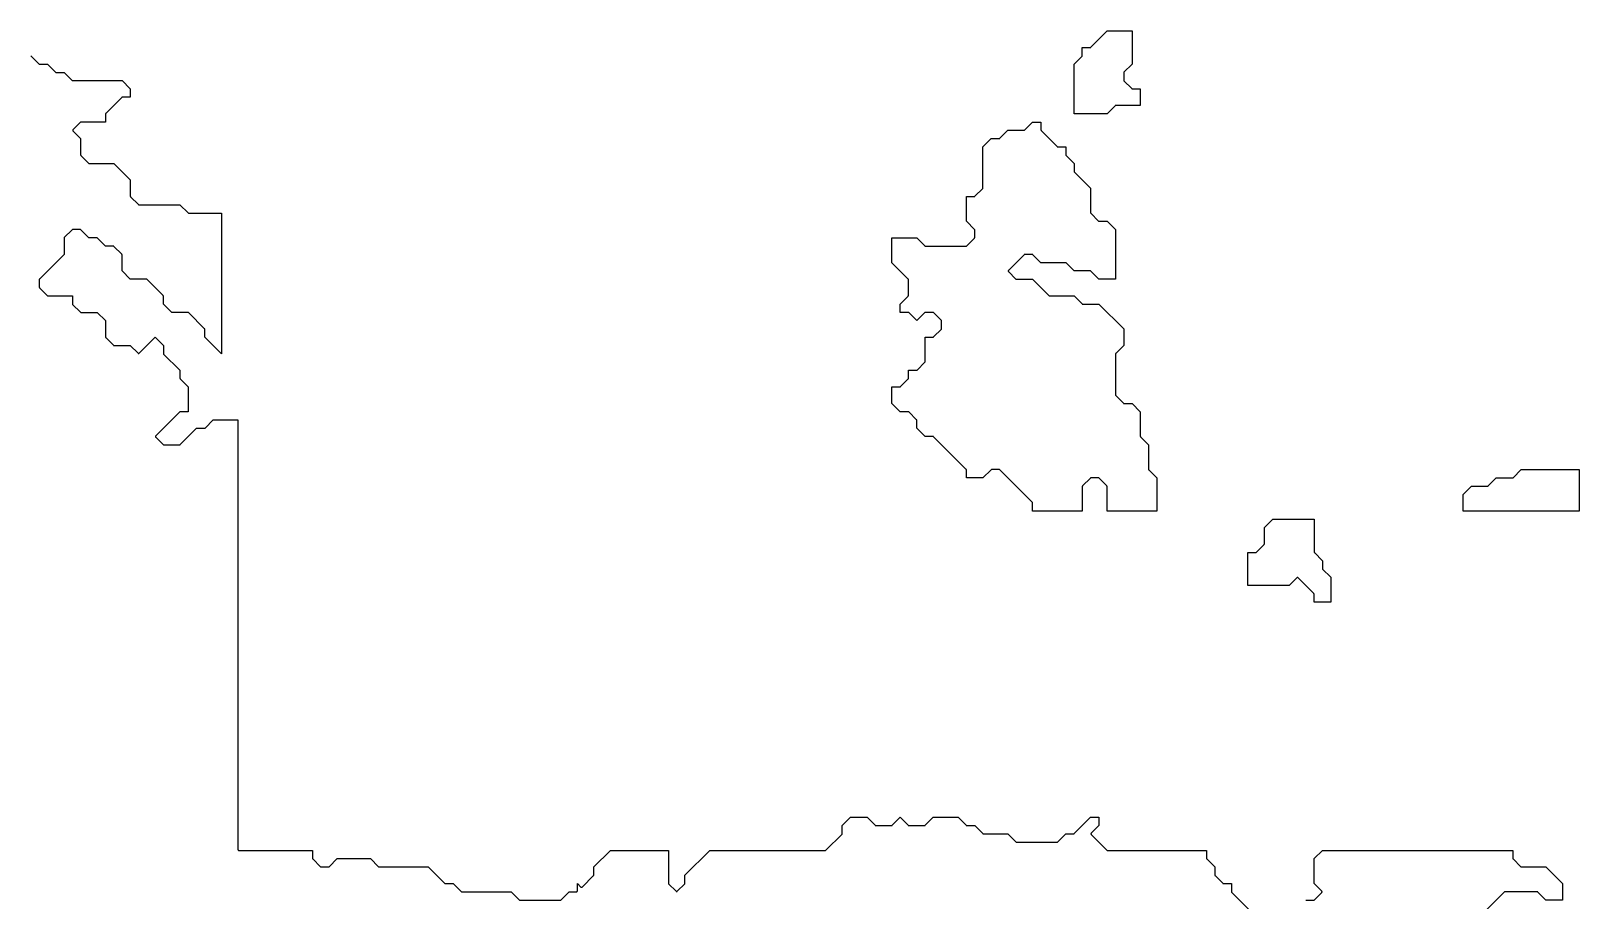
# Model space of a CAD drawing. Header units: metres. Extents: x 0 to 799, y 1 to 1100.
# Drawn here: x 610 to 797, y 106 to 211 of the extents above; entities that cross this region are included whole.
import ezdxf

# ---------------------------------------------------------------- set-up
doc = ezdxf.new("R2010")
doc.units = ezdxf.units.M
doc.layers.add('forest', color=7, linetype='Continuous')

msp = doc.modelspace()

# ---------------------------------------------------------------- linework, layer by layer
at = {"layer": 'forest', "color": 190}
for points in [[(736, 201), (736, 201), (736, 207), (736, 207), (736, 207), (736.97, 207.97), (736.98, 207.98), (736.98, 207.99), (736.99, 207.99), (736.99, 208), (737, 208.01), (737, 208.02), (737, 208.03), (737, 208.04), (737, 209), (737, 209), (737, 209), (737.96, 209), (737.97, 209), (737.98, 209), (737.99, 209), (738, 209.01), (738.01, 209.01), (738.01, 209.02), (738.02, 209.02), (738.03, 209.03), (740, 211), (740, 211), (740, 211), (743, 211), (743, 211), (743, 211), (743, 207), (743, 207), (743, 207), (742.03, 206.03), (742.02, 206.02), (742.02, 206.01), (742.01, 206.01), (742.01, 206), (742, 205.99), (742, 205.98), (742, 205.97), (742, 205.96), (742, 205.04), (742, 205.03), (742, 205.02), (742, 205.01), (742.01, 205), (742.01, 204.99), (742.02, 204.99), (742.02, 204.98), (742.03, 204.97), (742.97, 204.03), (742.98, 204.02), (742.99, 204.02), (742.99, 204.01), (743, 204.01), (743.01, 204), (743.02, 204), (743.03, 204), (743.04, 204), (744, 204), (744, 204), (744, 204), (744, 202), (744, 202), (744, 202), (741.04, 202), (741.03, 202), (741.02, 202), (741.01, 202), (741, 201.99), (740.99, 201.99), (740.99, 201.98), (740.98, 201.98), (740.97, 201.97), (740, 201), (740, 201), (740, 201), (736, 201), (736, 201)], [(610, 208), (610, 208), (610.97, 207.03), (610.98, 207.02), (610.99, 207.02), (610.99, 207.01), (611, 207.01), (611.01, 207), (611.02, 207), (611.03, 207), (611.04, 207), (612, 207), (612, 207), (612, 207), (612.97, 206.03), (612.98, 206.02), (612.99, 206.02), (612.99, 206.01), (613, 206.01), (613.01, 206), (613.02, 206), (613.03, 206), (613.04, 206), (614, 206), (614, 206), (614, 206), (614.97, 205.03), (614.98, 205.02), (614.99, 205.02), (614.99, 205.01), (615, 205.01), (615.01, 205), (615.02, 205), (615.03, 205), (615.04, 205), (621, 205), (621, 205), (621, 205), (622, 204), (622, 204), (622, 204), (622, 203), (622, 203), (622, 203), (621.04, 203), (621.03, 203), (621.02, 203), (621.01, 203), (621, 202.99), (620.99, 202.99), (620.99, 202.98), (620.98, 202.98), (620.97, 202.97), (619.03, 201.03), (619.02, 201.02), (619.02, 201.01), (619.01, 201.01), (619.01, 201), (619, 200.99), (619, 200.98), (619, 200.97), (619, 200.96), (619, 200), (619, 200), (619, 200), (616.04, 200), (616.03, 200), (616.02, 200), (616.01, 200), (616, 199.99), (615.99, 199.99), (615.99, 199.98), (615.98, 199.98), (615.97, 199.97), (615.07, 199.07), (615.06, 199.06), (615.06, 199.06), (615.05, 199.05), (615.05, 199.04), (615.05, 199.03), (615.04, 199.02), (615.04, 199.01), (615.04, 199), (615.04, 198.99), (615.04, 198.98), (615.05, 198.97), (615.05, 198.96), (615.05, 198.95), (615.06, 198.94), (615.06, 198.94), (615.07, 198.93), (616, 198), (616, 198), (616, 198), (616, 196.04), (616, 196.03), (616, 196.02), (616, 196.01), (616.01, 196), (616.01, 195.99), (616.02, 195.99), (616.02, 195.98), (616.03, 195.97), (616.97, 195.03), (616.98, 195.02), (616.99, 195.02), (616.99, 195.01), (617, 195.01), (617.01, 195), (617.02, 195), (617.03, 195), (617.04, 195), (620, 195), (620, 195), (620, 195), (622, 193), (622, 193), (622, 193), (622, 191.04), (622, 191.03), (622, 191.02), (622, 191.01), (622.01, 191), (622.01, 190.99), (622.02, 190.99), (622.02, 190.98), (622.03, 190.97), (622.97, 190.03), (622.98, 190.02), (622.99, 190.02), (622.99, 190.01), (623, 190.01), (623.01, 190), (623.02, 190), (623.03, 190), (623.04, 190), (628, 190), (628, 190), (628, 190), (628.97, 189.03), (628.98, 189.02), (628.99, 189.02), (628.99, 189.01), (629, 189.01), (629.01, 189), (629.02, 189), (629.03, 189), (629.04, 189), (633, 189), (633, 189), (633, 189), (633, 172), (633, 172), (633, 172), (631, 174), (631, 174), (631, 174), (631, 174.96), (631, 174.97), (631, 174.98), (631, 174.99), (630.99, 175), (630.99, 175.01), (630.98, 175.01), (630.98, 175.02), (630.97, 175.03), (629.03, 176.97), (629.02, 176.98), (629.01, 176.98), (629.01, 176.99), (629, 176.99), (628.99, 177), (628.98, 177), (628.97, 177), (628.96, 177), (627, 177), (627, 177), (627, 177), (626, 178), (626, 178), (626, 178), (626, 178.96), (626, 178.97), (626, 178.98), (626, 178.99), (625.99, 179), (625.99, 179.01), (625.98, 179.01), (625.98, 179.02), (625.97, 179.03), (624.03, 180.97), (624.02, 180.98), (624.01, 180.98), (624.01, 180.99), (624, 180.99), (623.99, 181), (623.98, 181), (623.97, 181), (623.96, 181), (622, 181), (622, 181), (622, 181), (621, 182), (621, 182), (621, 182), (621, 183.96), (621, 183.97), (621, 183.98), (621, 183.99), (620.99, 184), (620.99, 184.01), (620.98, 184.01), (620.98, 184.02), (620.97, 184.03), (620.03, 184.97), (620.02, 184.98), (620.01, 184.98), (620.01, 184.99), (620, 184.99), (619.99, 185), (619.98, 185), (619.97, 185), (619.96, 185), (619, 185), (619, 185), (619, 185), (618.03, 185.97), (618.02, 185.98), (618.01, 185.98), (618.01, 185.99), (618, 185.99), (617.99, 186), (617.98, 186), (617.97, 186), (617.96, 186), (617, 186), (617, 186), (617, 186), (616.03, 186.97), (616.02, 186.98), (616.01, 186.98), (616.01, 186.99), (616, 186.99), (615.99, 187), (615.98, 187), (615.97, 187), (615.96, 187), (615.04, 187), (615.03, 187), (615.02, 187), (615.01, 187), (615, 186.99), (614.99, 186.99), (614.99, 186.98), (614.98, 186.98), (614.97, 186.97), (614.03, 186.03), (614.02, 186.02), (614.02, 186.01), (614.01, 186.01), (614.01, 186), (614, 185.99), (614, 185.98), (614, 185.97), (614, 185.96), (614, 184), (614, 184), (614, 184), (611.03, 181.03), (611.02, 181.02), (611.02, 181.01), (611.01, 181.01), (611.01, 181), (611, 180.99), (611, 180.98), (611, 180.97), (611, 180.96), (611, 180.04), (611, 180.03), (611, 180.02), (611, 180.01), (611.01, 180), (611.01, 179.99), (611.02, 179.99), (611.02, 179.98), (611.03, 179.97), (611.97, 179.03), (611.98, 179.02), (611.99, 179.02), (611.99, 179.01), (612, 179.01), (612.01, 179), (612.02, 179), (612.03, 179), (612.04, 179), (615, 179), (615, 179), (615, 179), (615, 178.04), (615, 178.03), (615, 178.02), (615, 178.01), (615.01, 178), (615.01, 177.99), (615.02, 177.99), (615.02, 177.98), (615.03, 177.97), (615.97, 177.03), (615.98, 177.02), (615.99, 177.02), (615.99, 177.01), (616, 177.01), (616.01, 177), (616.02, 177), (616.03, 177), (616.04, 177), (618, 177), (618, 177), (618, 177), (619, 176), (619, 176), (619, 176), (619, 174.04), (619, 174.03), (619, 174.02), (619, 174.01), (619.01, 174), (619.01, 173.99), (619.02, 173.99), (619.02, 173.98), (619.03, 173.97), (619.97, 173.03), (619.98, 173.02), (619.99, 173.02), (619.99, 173.01), (620, 173.01), (620.01, 173), (620.02, 173), (620.03, 173), (620.04, 173), (622, 173), (622, 173), (622, 173), (622.93, 172.07), (622.94, 172.06), (622.94, 172.06), (622.95, 172.05), (622.96, 172.05), (622.97, 172.05), (622.98, 172.04), (622.99, 172.04), (623, 172.04), (623.01, 172.04), (623.02, 172.04), (623.03, 172.05), (623.04, 172.05), (623.05, 172.05), (623.06, 172.06), (623.06, 172.06), (623.07, 172.07), (625, 174), (625, 174), (625, 174), (626, 173), (626, 173), (626, 173), (626, 172.04), (626, 172.03), (626, 172.02), (626, 172.01), (626.01, 172), (626.01, 171.99), (626.02, 171.99), (626.02, 171.98), (626.03, 171.97), (628, 170), (628, 170), (628, 170), (628, 169.04), (628, 169.03), (628, 169.02), (628, 169.01), (628.01, 169), (628.01, 168.99), (628.02, 168.99), (628.02, 168.98), (628.03, 168.97), (629, 168), (629, 168), (629, 168), (629, 165), (629, 165), (629, 165), (628.04, 165), (628.03, 165), (628.02, 165), (628.01, 165), (628, 164.99), (627.99, 164.99), (627.99, 164.98), (627.98, 164.98), (627.97, 164.97), (625.07, 162.07), (625.06, 162.06), (625.06, 162.06), (625.05, 162.05), (625.05, 162.04), (625.05, 162.03), (625.04, 162.02), (625.04, 162.01), (625.04, 162), (625.04, 161.99), (625.04, 161.98), (625.05, 161.97), (625.05, 161.96), (625.05, 161.95), (625.06, 161.94), (625.06, 161.94), (625.07, 161.93), (625.97, 161.03), (625.98, 161.02), (625.99, 161.02), (625.99, 161.01), (626, 161.01), (626.01, 161), (626.02, 161), (626.03, 161), (626.04, 161), (627.96, 161), (627.97, 161), (627.98, 161), (627.99, 161), (628, 161.01), (628.01, 161.01), (628.01, 161.02), (628.02, 161.02), (628.03, 161.03), (630, 163), (630, 163), (630, 163), (630.96, 163), (630.97, 163), (630.98, 163), (630.99, 163), (631, 163.01), (631.01, 163.01), (631.01, 163.02), (631.02, 163.02), (631.03, 163.03), (632, 164), (632, 164), (632, 164), (635, 164), (635, 164), (635, 164), (635, 112.1), (635, 112.09), (635, 112.08), (635, 112.07), (635.01, 112.06), (635.01, 112.05), (635.02, 112.04), (635.02, 112.04), (635.03, 112.03), (635.04, 112.02), (635.04, 112.02), (635.05, 112.01), (635.06, 112.01), (635.07, 112), (635.08, 112), (635.09, 112), (635.1, 112), (644, 112), (644, 112), (644, 112), (644, 111.04), (644, 111.03), (644, 111.02), (644, 111.01), (644.01, 111), (644.01, 110.99), (644.02, 110.99), (644.02, 110.98), (644.03, 110.97), (644.97, 110.03), (644.98, 110.02), (644.99, 110.02), (644.99, 110.01), (645, 110.01), (645.01, 110), (645.02, 110), (645.03, 110), (645.04, 110), (645.96, 110), (645.97, 110), (645.98, 110), (645.99, 110), (646, 110.01), (646.01, 110.01), (646.01, 110.02), (646.02, 110.02), (646.03, 110.03), (647, 111), (647, 111), (647, 111), (651, 111), (651, 111), (651, 111), (651.97, 110.03), (651.98, 110.02), (651.99, 110.02), (651.99, 110.01), (652, 110.01), (652.01, 110), (652.02, 110), (652.03, 110), (652.04, 110), (658, 110), (658, 110), (658, 110), (659.97, 108.03), (659.98, 108.02), (659.99, 108.02), (659.99, 108.01), (660, 108.01), (660.01, 108), (660.02, 108), (660.03, 108), (660.04, 108), (661, 108), (661, 108), (661, 108), (661.97, 107.03), (661.98, 107.02), (661.99, 107.02), (661.99, 107.01), (662, 107.01), (662.01, 107), (662.02, 107), (662.03, 107), (662.04, 107), (668, 107), (668, 107), (668, 107), (668.97, 106.03), (668.98, 106.02), (668.99, 106.02), (668.99, 106.01), (669, 106.01), (669.01, 106), (669.02, 106), (669.03, 106), (669.04, 106), (673.96, 106), (673.97, 106), (673.98, 106), (673.99, 106), (674, 106.01), (674.01, 106.01), (674.01, 106.02), (674.02, 106.02), (674.03, 106.03), (675, 107), (675, 107), (675, 107), (675.9, 107), (675.91, 107), (675.92, 107), (675.93, 107), (675.94, 107.01), (675.95, 107.01), (675.96, 107.02), (675.96, 107.02), (675.97, 107.03), (675.98, 107.04), (675.98, 107.04), (675.99, 107.05), (675.99, 107.06), (676, 107.07), (676, 107.08), (676, 107.09), (676, 107.1), (676, 108), (676, 108), (676, 108), (676.43, 107.57), (676.44, 107.56), (676.44, 107.56), (676.45, 107.55), (676.46, 107.55), (676.47, 107.55), (676.48, 107.54), (676.49, 107.54), (676.5, 107.54), (676.51, 107.54), (676.52, 107.54), (676.53, 107.55), (676.54, 107.55), (676.55, 107.55), (676.56, 107.56), (676.56, 107.56), (676.57, 107.57), (677.97, 108.97), (677.98, 108.98), (677.98, 108.99), (677.99, 108.99), (677.99, 109), (678, 109.01), (678, 109.02), (678, 109.03), (678, 109.04), (678, 110), (678, 110), (678, 110), (680, 112), (680, 112), (680, 112), (687, 112), (687, 112), (687, 112), (687, 108.04), (687, 108.03), (687, 108.02), (687, 108.01), (687.01, 108), (687.01, 107.99), (687.02, 107.99), (687.02, 107.98), (687.03, 107.97), (687.93, 107.07), (687.94, 107.06), (687.94, 107.06), (687.95, 107.05), (687.96, 107.05), (687.97, 107.05), (687.98, 107.04), (687.99, 107.04), (688, 107.04), (688.01, 107.04), (688.02, 107.04), (688.03, 107.05), (688.04, 107.05), (688.05, 107.05), (688.06, 107.06), (688.06, 107.06), (688.07, 107.07), (688.97, 107.97), (688.98, 107.98), (688.98, 107.99), (688.99, 107.99), (688.99, 108), (689, 108.01), (689, 108.02), (689, 108.03), (689, 108.04), (689, 109), (689, 109), (689, 109), (692, 112), (692, 112), (692, 112), (705.96, 112), (705.97, 112), (705.98, 112), (705.99, 112), (706, 112.01), (706.01, 112.01), (706.01, 112.02), (706.02, 112.02), (706.03, 112.03), (707.97, 113.97), (707.98, 113.98), (707.98, 113.99), (707.99, 113.99), (707.99, 114), (708, 114.01), (708, 114.02), (708, 114.03), (708, 114.04), (708, 115), (708, 115), (708, 115), (709, 116), (709, 116), (709, 116), (711, 116), (711, 116), (711, 116), (711.97, 115.03), (711.98, 115.02), (711.99, 115.02), (711.99, 115.01), (712, 115.01), (712.01, 115), (712.02, 115), (712.03, 115), (712.04, 115), (713.96, 115), (713.97, 115), (713.98, 115), (713.99, 115), (714, 115.01), (714.01, 115.01), (714.01, 115.02), (714.02, 115.02), (714.03, 115.03), (715, 116), (715, 116), (715, 116), (715.97, 115.03), (715.98, 115.02), (715.99, 115.02), (715.99, 115.01), (716, 115.01), (716.01, 115), (716.02, 115), (716.03, 115), (716.04, 115), (717.96, 115), (717.97, 115), (717.98, 115), (717.99, 115), (718, 115.01), (718.01, 115.01), (718.01, 115.02), (718.02, 115.02), (718.03, 115.03), (719, 116), (719, 116), (719, 116), (722, 116), (722, 116), (722, 116), (722.97, 115.03), (722.98, 115.02), (722.99, 115.02), (722.99, 115.01), (723, 115.01), (723.01, 115), (723.02, 115), (723.03, 115), (723.04, 115), (724, 115), (724, 115), (724, 115), (724.97, 114.03), (724.98, 114.02), (724.99, 114.02), (724.99, 114.01), (725, 114.01), (725.01, 114), (725.02, 114), (725.03, 114), (725.04, 114), (728, 114), (728, 114), (728, 114), (728.97, 113.03), (728.98, 113.02), (728.99, 113.02), (728.99, 113.01), (729, 113.01), (729.01, 113), (729.02, 113), (729.03, 113), (729.04, 113), (733.96, 113), (733.97, 113), (733.98, 113), (733.99, 113), (734, 113.01), (734.01, 113.01), (734.01, 113.02), (734.02, 113.02), (734.03, 113.03), (735, 114), (735, 114), (735, 114), (735.96, 114), (735.97, 114), (735.98, 114), (735.99, 114), (736, 114.01), (736.01, 114.01), (736.01, 114.02), (736.02, 114.02), (736.03, 114.03), (738, 116), (738, 116), (738, 116), (739, 116), (739, 116), (739, 116), (739, 115), (739, 115), (739, 115), (738.07, 114.07), (738.06, 114.06), (738.06, 114.06), (738.05, 114.05), (738.05, 114.04), (738.05, 114.03), (738.04, 114.02), (738.04, 114.01), (738.04, 114), (738.04, 113.99), (738.04, 113.98), (738.05, 113.97), (738.05, 113.96), (738.05, 113.95), (738.06, 113.94), (738.06, 113.94), (738.07, 113.93), (739.97, 112.03), (739.98, 112.02), (739.99, 112.02), (739.99, 112.01), (740, 112.01), (740.01, 112), (740.02, 112), (740.03, 112), (740.04, 112), (752, 112), (752, 112), (752, 112), (752, 111.04), (752, 111.03), (752, 111.02), (752, 111.01), (752.01, 111), (752.01, 110.99), (752.02, 110.99), (752.02, 110.98), (752.03, 110.97), (753, 110), (753, 110), (753, 110), (753, 109.04), (753, 109.03), (753, 109.02), (753, 109.01), (753.01, 109), (753.01, 108.99), (753.02, 108.99), (753.02, 108.98), (753.03, 108.97), (753.97, 108.03), (753.98, 108.02), (753.99, 108.02), (753.99, 108.01), (754, 108.01), (754.01, 108), (754.02, 108), (754.03, 108), (754.04, 108), (755, 108), (755, 108), (755, 108), (755, 107.04), (755, 107.03), (755, 107.02), (755, 107.01), (755.01, 107), (755.01, 106.99), (755.02, 106.99), (755.02, 106.98), (755.03, 106.97), (757.97, 104.03)], [(714, 168), (714, 168), (714.96, 168), (714.97, 168), (714.98, 168), (714.99, 168), (715, 168.01), (715.01, 168.01), (715.01, 168.02), (715.02, 168.02), (715.03, 168.03), (715.97, 168.97), (715.98, 168.98), (715.98, 168.99), (715.99, 168.99), (715.99, 169), (716, 169.01), (716, 169.02), (716, 169.03), (716, 169.04), (716, 170), (716, 170), (716, 170), (716.96, 170), (716.97, 170), (716.98, 170), (716.99, 170), (717, 170.01), (717.01, 170.01), (717.01, 170.02), (717.02, 170.02), (717.03, 170.03), (717.97, 170.97), (717.98, 170.98), (717.98, 170.99), (717.99, 170.99), (717.99, 171), (718, 171.01), (718, 171.02), (718, 171.03), (718, 171.04), (718, 174), (718, 174), (718, 174), (718.96, 174), (718.97, 174), (718.98, 174), (718.99, 174), (719, 174.01), (719.01, 174.01), (719.01, 174.02), (719.02, 174.02), (719.03, 174.03), (719.97, 174.97), (719.98, 174.98), (719.98, 174.99), (719.99, 174.99), (719.99, 175), (720, 175.01), (720, 175.02), (720, 175.03), (720, 175.04), (720, 175.96), (720, 175.97), (720, 175.98), (720, 175.99), (719.99, 176), (719.99, 176.01), (719.98, 176.01), (719.98, 176.02), (719.97, 176.03), (719.03, 176.97), (719.02, 176.98), (719.01, 176.98), (719.01, 176.99), (719, 176.99), (718.99, 177), (718.98, 177), (718.97, 177), (718.96, 177), (718.04, 177), (718.03, 177), (718.02, 177), (718.01, 177), (718, 176.99), (717.99, 176.99), (717.99, 176.98), (717.98, 176.98), (717.97, 176.97), (717, 176), (717, 176), (717, 176), (716.03, 176.97), (716.02, 176.98), (716.01, 176.98), (716.01, 176.99), (716, 176.99), (715.99, 177), (715.98, 177), (715.97, 177), (715.96, 177), (715, 177), (715, 177), (715, 177), (715, 178), (715, 178), (715, 178), (715.97, 178.97), (715.98, 178.98), (715.98, 178.99), (715.99, 178.99), (715.99, 179), (716, 179.01), (716, 179.02), (716, 179.03), (716, 179.04), (716, 180.96), (716, 180.97), (716, 180.98), (716, 180.99), (715.99, 181), (715.99, 181.01), (715.98, 181.01), (715.98, 181.02), (715.97, 181.03), (714, 183), (714, 183), (714, 183), (714, 186), (714, 186), (714, 186), (717, 186), (717, 186), (717, 186), (717.97, 185.03), (717.98, 185.02), (717.99, 185.02), (717.99, 185.01), (718, 185.01), (718.01, 185), (718.02, 185), (718.03, 185), (718.04, 185), (722.96, 185), (722.97, 185), (722.98, 185), (722.99, 185), (723, 185.01), (723.01, 185.01), (723.01, 185.02), (723.02, 185.02), (723.03, 185.03), (723.97, 185.97), (723.98, 185.98), (723.98, 185.99), (723.99, 185.99), (723.99, 186), (724, 186.01), (724, 186.02), (724, 186.03), (724, 186.04), (724, 186.96), (724, 186.97), (724, 186.98), (724, 186.99), (723.99, 187), (723.99, 187.01), (723.98, 187.01), (723.98, 187.02), (723.97, 187.03), (723, 188), (723, 188), (723, 188), (723, 191), (723, 191), (723, 191), (723.96, 191), (723.97, 191), (723.98, 191), (723.99, 191), (724, 191.01), (724.01, 191.01), (724.01, 191.02), (724.02, 191.02), (724.03, 191.03), (724.97, 191.97), (724.98, 191.98), (724.98, 191.99), (724.99, 191.99), (724.99, 192), (725, 192.01), (725, 192.02), (725, 192.03), (725, 192.04), (725, 197), (725, 197), (725, 197), (726, 198), (726, 198), (726, 198), (726.96, 198), (726.97, 198), (726.98, 198), (726.99, 198), (727, 198.01), (727.01, 198.01), (727.01, 198.02), (727.02, 198.02), (727.03, 198.03), (728, 199), (728, 199), (728, 199), (729.96, 199), (729.97, 199), (729.98, 199), (729.99, 199), (730, 199.01), (730.01, 199.01), (730.01, 199.02), (730.02, 199.02), (730.03, 199.03), (731, 200), (731, 200), (731, 200), (732, 200), (732, 200), (732, 200), (732, 199.04), (732, 199.03), (732, 199.02), (732, 199.01), (732.01, 199), (732.01, 198.99), (732.02, 198.99), (732.02, 198.98), (732.03, 198.97), (733.97, 197.03), (733.98, 197.02), (733.99, 197.02), (733.99, 197.01), (734, 197.01), (734.01, 197), (734.02, 197), (734.03, 197), (734.04, 197), (735, 197), (735, 197), (735, 197), (735, 196.04), (735, 196.03), (735, 196.02), (735, 196.01), (735.01, 196), (735.01, 195.99), (735.02, 195.99), (735.02, 195.98), (735.03, 195.97), (736, 195), (736, 195), (736, 195), (736, 194.04), (736, 194.03), (736, 194.02), (736, 194.01), (736.01, 194), (736.01, 193.99), (736.02, 193.99), (736.02, 193.98), (736.03, 193.97), (738, 192), (738, 192), (738, 192), (738, 189.04), (738, 189.03), (738, 189.02), (738, 189.01), (738.01, 189), (738.01, 188.99), (738.02, 188.99), (738.02, 188.98), (738.03, 188.97), (738.97, 188.03), (738.98, 188.02), (738.99, 188.02), (738.99, 188.01), (739, 188.01), (739.01, 188), (739.02, 188), (739.03, 188), (739.04, 188), (740, 188), (740, 188), (740, 188), (741, 187), (741, 187), (741, 187), (741, 181), (741, 181), (741, 181), (739, 181), (739, 181), (739, 181), (738.03, 181.97), (738.02, 181.98), (738.01, 181.98), (738.01, 181.99), (738, 181.99), (737.99, 182), (737.98, 182), (737.97, 182), (737.96, 182), (736, 182), (736, 182), (736, 182), (735.03, 182.97), (735.02, 182.98), (735.01, 182.98), (735.01, 182.99), (735, 182.99), (734.99, 183), (734.98, 183), (734.97, 183), (734.96, 183), (732, 183), (732, 183), (732, 183), (731.03, 183.97), (731.02, 183.98), (731.01, 183.98), (731.01, 183.99), (731, 183.99), (730.99, 184), (730.98, 184), (730.97, 184), (730.96, 184), (730.04, 184), (730.03, 184), (730.02, 184), (730.01, 184), (730, 183.99), (729.99, 183.99), (729.99, 183.98), (729.98, 183.98), (729.97, 183.97), (728.07, 182.07), (728.06, 182.06), (728.06, 182.06), (728.05, 182.05), (728.05, 182.04), (728.05, 182.03), (728.04, 182.02), (728.04, 182.01), (728.04, 182), (728.04, 181.99), (728.04, 181.98), (728.05, 181.97), (728.05, 181.96), (728.05, 181.95), (728.06, 181.94), (728.06, 181.94), (728.07, 181.93), (728.97, 181.03), (728.98, 181.02), (728.99, 181.02), (728.99, 181.01), (729, 181.01), (729.01, 181), (729.02, 181), (729.03, 181), (729.04, 181), (731, 181), (731, 181), (731, 181), (732.97, 179.03), (732.98, 179.02), (732.99, 179.02), (732.99, 179.01), (733, 179.01), (733.01, 179), (733.02, 179), (733.03, 179), (733.04, 179), (736, 179), (736, 179), (736, 179), (736.97, 178.03), (736.98, 178.02), (736.99, 178.02), (736.99, 178.01), (737, 178.01), (737.01, 178), (737.02, 178), (737.03, 178), (737.04, 178), (739, 178), (739, 178), (739, 178), (742, 175), (742, 175), (742, 175), (742, 173), (742, 173), (742, 173), (741.03, 172.03), (741.02, 172.02), (741.02, 172.01), (741.01, 172.01), (741.01, 172), (741, 171.99), (741, 171.98), (741, 171.97), (741, 171.96), (741, 167.04), (741, 167.03), (741, 167.02), (741, 167.01), (741.01, 167), (741.01, 166.99), (741.02, 166.99), (741.02, 166.98), (741.03, 166.97), (741.97, 166.03), (741.98, 166.02), (741.99, 166.02), (741.99, 166.01), (742, 166.01), (742.01, 166), (742.02, 166), (742.03, 166), (742.04, 166), (743, 166), (743, 166), (743, 166), (744, 165), (744, 165), (744, 165), (744, 162.04), (744, 162.03), (744, 162.02), (744, 162.01), (744.01, 162), (744.01, 161.99), (744.02, 161.99), (744.02, 161.98), (744.03, 161.97), (745, 161), (745, 161), (745, 161), (745, 158.04), (745, 158.03), (745, 158.02), (745, 158.01), (745.01, 158), (745.01, 157.99), (745.02, 157.99), (745.02, 157.98), (745.03, 157.97), (746, 157), (746, 157), (746, 157), (746, 153), (746, 153), (746, 153), (740, 153), (740, 153), (740, 153), (740, 155.96), (740, 155.97), (740, 155.98), (740, 155.99), (739.99, 156), (739.99, 156.01), (739.98, 156.01), (739.98, 156.02), (739.97, 156.03), (739.03, 156.97), (739.02, 156.98), (739.01, 156.98), (739.01, 156.99), (739, 156.99), (738.99, 157), (738.98, 157), (738.97, 157), (738.96, 157), (738.04, 157), (738.03, 157), (738.02, 157), (738.01, 157), (738, 156.99), (737.99, 156.99), (737.99, 156.98), (737.98, 156.98), (737.97, 156.97), (737.03, 156.03), (737.02, 156.02), (737.02, 156.01), (737.01, 156.01), (737.01, 156), (737, 155.99), (737, 155.98), (737, 155.97), (737, 155.96), (737, 153), (737, 153), (737, 153), (731, 153), (731, 153), (731, 153), (731, 153.96), (731, 153.97), (731, 153.98), (731, 153.99), (730.99, 154), (730.99, 154.01), (730.98, 154.01), (730.98, 154.02), (730.97, 154.03), (727.03, 157.97), (727.02, 157.98), (727.01, 157.98), (727.01, 157.99), (727, 157.99), (726.99, 158), (726.98, 158), (726.97, 158), (726.96, 158), (726.04, 158), (726.03, 158), (726.02, 158), (726.01, 158), (726, 157.99), (725.99, 157.99), (725.99, 157.98), (725.98, 157.98), (725.97, 157.97), (725, 157), (725, 157), (725, 157), (723, 157), (723, 157), (723, 157), (723, 157.96), (723, 157.97), (723, 157.98), (723, 157.99), (722.99, 158), (722.99, 158.01), (722.98, 158.01), (722.98, 158.02), (722.97, 158.03), (719.03, 161.97), (719.02, 161.98), (719.01, 161.98), (719.01, 161.99), (719, 161.99), (718.99, 162), (718.98, 162), (718.97, 162), (718.96, 162), (718, 162), (718, 162), (718, 162), (717, 163), (717, 163), (717, 163), (717, 163.96), (717, 163.97), (717, 163.98), (717, 163.99), (716.99, 164), (716.99, 164.01), (716.98, 164.01), (716.98, 164.02), (716.97, 164.03), (716.03, 164.97), (716.02, 164.98), (716.01, 164.98), (716.01, 164.99), (716, 164.99), (715.99, 165), (715.98, 165), (715.97, 165), (715.96, 165), (715, 165), (715, 165), (715, 165), (714, 166), (714, 166), (714, 166), (714, 168), (714, 168)], [(783, 153), (783, 153), (783, 155), (783, 155), (783, 155), (784, 156), (784, 156), (784, 156), (785.96, 156), (785.97, 156), (785.98, 156), (785.99, 156), (786, 156.01), (786.01, 156.01), (786.01, 156.02), (786.02, 156.02), (786.03, 156.03), (787, 157), (787, 157), (787, 157), (788.96, 157), (788.97, 157), (788.98, 157), (788.99, 157), (789, 157.01), (789.01, 157.01), (789.01, 157.02), (789.02, 157.02), (789.03, 157.03), (790, 158), (790, 158), (790, 158), (797, 158), (797, 158), (797, 158), (797, 153), (797, 153), (797, 153), (783, 153), (783, 153)], [(757, 144), (757, 144), (757, 148), (757, 148), (757, 148), (757.96, 148), (757.97, 148), (757.98, 148), (757.99, 148), (758, 148.01), (758.01, 148.01), (758.01, 148.02), (758.02, 148.02), (758.03, 148.03), (758.97, 148.97), (758.98, 148.98), (758.98, 148.99), (758.99, 148.99), (758.99, 149), (759, 149.01), (759, 149.02), (759, 149.03), (759, 149.04), (759, 151), (759, 151), (759, 151), (760, 152), (760, 152), (760, 152), (765, 152), (765, 152), (765, 152), (765, 148.04), (765, 148.03), (765, 148.02), (765, 148.01), (765.01, 148), (765.01, 147.99), (765.02, 147.99), (765.02, 147.98), (765.03, 147.97), (766, 147), (766, 147), (766, 147), (766, 146.04), (766, 146.03), (766, 146.02), (766, 146.01), (766.01, 146), (766.01, 145.99), (766.02, 145.99), (766.02, 145.98), (766.03, 145.97), (767, 145), (767, 145), (767, 145), (767, 142), (767, 142), (767, 142), (765, 142), (765, 142), (765, 142), (765, 142.96), (765, 142.97), (765, 142.98), (765, 142.99), (764.99, 143), (764.99, 143.01), (764.98, 143.01), (764.98, 143.02), (764.97, 143.03), (763.07, 144.93), (763.06, 144.94), (763.06, 144.94), (763.05, 144.95), (763.04, 144.95), (763.03, 144.95), (763.02, 144.96), (763.01, 144.96), (763, 144.96), (762.99, 144.96), (762.98, 144.96), (762.97, 144.95), (762.96, 144.95), (762.95, 144.95), (762.94, 144.94), (762.94, 144.94), (762.93, 144.93), (762, 144), (762, 144), (762, 144), (757, 144), (757, 144)], [(764, 106), (764, 106), (764.96, 106), (764.97, 106), (764.98, 106), (764.99, 106), (765, 106.01), (765.01, 106.01), (765.01, 106.02), (765.02, 106.02), (765.03, 106.03), (765.93, 106.93), (765.94, 106.94), (765.94, 106.94), (765.95, 106.95), (765.95, 106.96), (765.95, 106.97), (765.96, 106.98), (765.96, 106.99), (765.96, 107), (765.96, 107.01), (765.96, 107.02), (765.95, 107.03), (765.95, 107.04), (765.95, 107.05), (765.94, 107.06), (765.94, 107.06), (765.93, 107.07), (765, 108), (765, 108), (765, 108), (765, 111), (765, 111), (765, 111), (766, 112), (766, 112), (766, 112), (789, 112), (789, 112), (789, 112), (789, 111.04), (789, 111.03), (789, 111.02), (789, 111.01), (789.01, 111), (789.01, 110.99), (789.02, 110.99), (789.02, 110.98), (789.03, 110.97), (789.97, 110.03), (789.98, 110.02), (789.99, 110.02), (789.99, 110.01), (790, 110.01), (790.01, 110), (790.02, 110), (790.03, 110), (790.04, 110), (793, 110), (793, 110), (793, 110), (795, 108), (795, 108), (795, 108), (795, 106), (795, 106), (795, 106), (793, 106), (793, 106), (793, 106), (792.03, 106.97), (792.02, 106.98), (792.01, 106.98), (792.01, 106.99), (792, 106.99), (791.99, 107), (791.98, 107), (791.97, 107), (791.96, 107), (788.04, 107), (788.03, 107), (788.02, 107), (788.01, 107), (788, 106.99), (787.99, 106.99), (787.99, 106.98), (787.98, 106.98), (787.97, 106.97), (785.03, 104.03)]]:
    msp.add_lwpolyline(points, dxfattribs=at)

doc.saveas('drawing.dxf')
